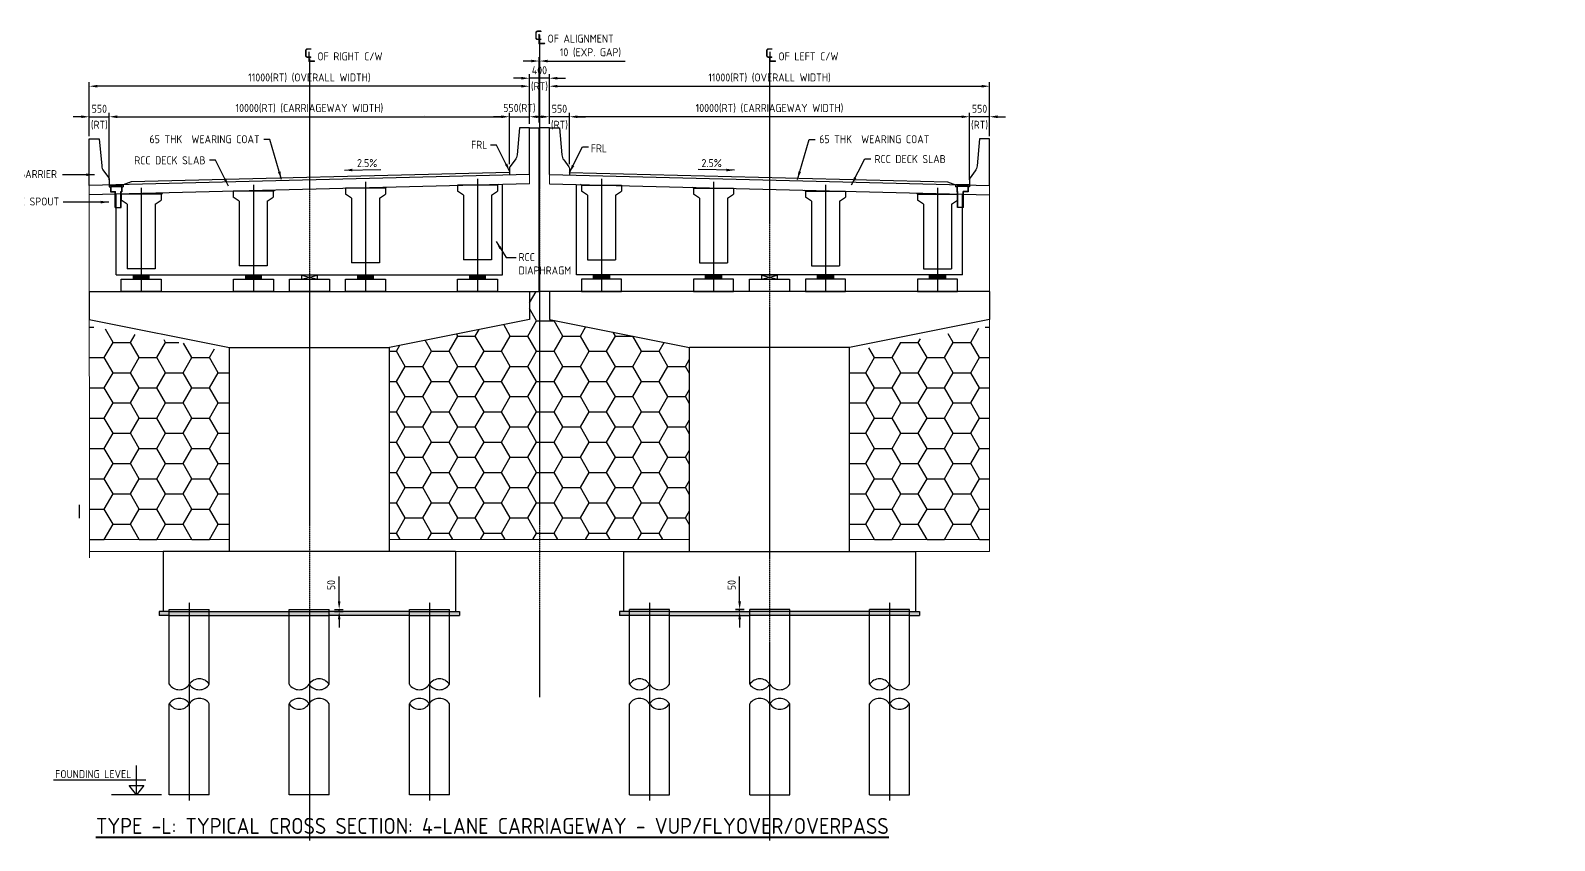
# Model space of a CAD drawing. Header units: millimetres. Extents: x 207528 to 778454, y -364692 to 101323.
# Drawn here: x 587483 to 625574, y -136713 to -116466 of the extents above; entities that cross this region are included whole.
import ezdxf

# ---------------------------------------------------------------- set-up
doc = ezdxf.new("R2010")
doc.units = ezdxf.units.MM
doc.linetypes.add('CENTER', pattern=[2, 1.25, -0.25, 0.25, -0.25])
doc.linetypes.add('DASHED', pattern=[19.05, 12.7, -6.35])
for name, color, linetype in [('CEN', 181, 'CENTER'), ('Dim', 253, 'Continuous'), ('hatch', 253, 'Continuous'), ('LVL', 3, 'Continuous'), ('Misc', 1, 'Continuous'), ('Structure Dashed', 7, 'DASHED'), ('Structure Main', 3, 'Continuous'), ('Structure Outer', 7, 'Continuous')]:
    doc.layers.add(name, color=color, linetype=linetype)
for name, color, linetype, lineweight in [('STRUCTURAL', 7, 'Continuous', 0), ('Structure', 7, 'Continuous', 30), ('Text large', 7, 'Continuous', 40), ('Text small', 1, 'Continuous', 20)]:
    doc.layers.add(name, color=color, linetype=linetype, lineweight=lineweight)
doc.styles.add('isocp 100', font='isocp.shx', dxfattribs={"height": 200})
doc.dimstyles.new('NH30A_100', dxfattribs={"dimscale": 100, "dimtxt": 2, "dimasz": 2, "dimexe": 1, "dimexo": 1, "dimgap": 1, "dimtad": 1, "dimdec": 0, "dimdsep": 46, "dimtxsty": 'isocp 100', "dimcen": 0.5, "dimclrd": 47, "dimclre": 47, "dimclrt": 1, "dimadec": 0, "dimazin": 0, "dimtfac": 1, "dimtdec": 0, "dimtmove": 0, "dimatfit": 3, "dimfxl": 1, "dimtolj": 1, "dimtzin": 0, "dimarcsym": 0})
pattern_1 = [(0, (587577.7, -129187.6), (656.25, 378.886), [437.5, -875]), (120, (587577.7, -129187.6), (-656.25, 378.886), [437.5, -875]), (60, (587577.7, -129187.6), (1e-06, 757.772), [-875, 437.5])]
pattern_2 = [(130, (719555.08, -217999.35), (-143.45204, -12.55043), [15, -165]), (185, (719555.08, -217999.35), (27.75027, 150.43843), [12, -132]), (79.5486, (719543.12, -218000.4), (-115.70188, 137.88791), [12.74804, -140.22842]), (133.8158, (719555.08, -217959.35), (-213.4482, -33.1038), [22.5, -247.5]), (83.3644, (719537.3, -217962.1), (-186.93254, 194.82357), [19.12206, -210.3426]), (188.8158, (719555.08, -217959.35), (-186.9324, 194.82372), [18, -198]), (159, (719535.08, -217969.35), (-119.38141, -80.52378), [15, -165]), (214, (719535.08, -217969.35), (-48.66307, 145.03001), [12, -132]), (108.5486, (719525.13, -217976.06), (-168.04453, 64.5061), [12.74804, -140.22842]), (142.5, (719555.08, -217999.35), (-2.431971, 66.57877), [0, -130.4, 0, -134, 0, -132.5]), (172.5, (719555.08, -217999.35), (-52.613907, 78.882342), [0, -76.4, 0, -127.4, 0, -50.5]), (212.5, (719599.68, -217999.35), (-106.764487, -4.510974), [0, -50, 0, -156, 0, -207]), (222.5, (719619.68, -217999.35), (-116.637234, 20.020996), [0, -65, 0, -103.6, 0, -147])]

# ---------------------------------------------------------------- blocks, each defined once
blk = doc.blocks.new('*D697')
at = {"layer": 'Defpoints', "color": 0, "transparency": 16777216}
for p in [(588953, -117860), (588953, -119210), (599953, -118866)]:
    blk.add_point(p, dxfattribs=at)
at = {"layer": 'Text large', "color": 47, "lineweight": -2, "transparency": 16777216}
for p, q in [((588953, -119110), (588953, -117760)), ((599753, -117860), (589153, -117860)), ((599953, -118766), (599953, -117760))]:
    blk.add_line(p, q, dxfattribs=at)
at = {"layer": 'Text large', "color": 47, "transparency": 16777216}
for points in [[(589153, -117826), (589153, -117893), (588953, -117860)], [(599753, -117826), (599753, -117893), (599953, -117860)]]:
    blk.add_solid(points, dxfattribs=at)
at = {"layer": 'Text large', "color": 1, "transparency": 16777216, "insert": (594453, -117650), "char_height": 200, "attachment_point": 5, "style": 'isocp 100'}
blk.add_mtext('\\A1;11000(RT) (OVERALL WIDTH)', dxfattribs=at)
blk = doc.blocks.new('*D698')
at = {"layer": 'Defpoints', "color": 0, "transparency": 16777216}
for p in [(589453, -118623), (588953, -119210), (589453, -120299)]:
    blk.add_point(p, dxfattribs=at)
at = {"layer": 'Text large', "color": 47, "lineweight": -2, "transparency": 16777216}
for p, q in [((588753, -118623), (588553, -118623)), ((588953, -119110), (588953, -118523)), ((588953, -118623), (589453, -118623)), ((589453, -120199), (589453, -118523)), ((589653, -118623), (589853, -118623))]:
    blk.add_line(p, q, dxfattribs=at)
at = {"layer": 'Text large', "color": 47, "transparency": 16777216}
for points in [[(588753, -118589), (588753, -118656), (588953, -118623)], [(589653, -118589), (589653, -118656), (589453, -118623)]]:
    blk.add_solid(points, dxfattribs=at)
at = {"layer": 'Text large', "color": 1, "transparency": 16777216, "char_height": 200, "attachment_point": 5, "style": 'isocp 100'}
for s, insert in [('\\A1;550', (589203, -118423)), ('\\A1;(RT)', (589203, -118833))]:
    blk.add_mtext(s, dxfattribs=dict(at, insert=insert))
blk = doc.blocks.new('*D699')
at = {"layer": 'Defpoints', "color": 0, "transparency": 16777216}
for p in [(599453, -118623), (599453, -119906), (589453, -120299)]:
    blk.add_point(p, dxfattribs=at)
at = {"layer": 'Text large', "color": 47, "lineweight": -2, "transparency": 16777216}
for p, q in [((589453, -120199), (589453, -118523)), ((589653, -118623), (599253, -118623)), ((599453, -119806), (599453, -118523))]:
    blk.add_line(p, q, dxfattribs=at)
at = {"layer": 'Text large', "color": 47, "transparency": 16777216}
for points in [[(589653, -118589), (589653, -118656), (589453, -118623)], [(599253, -118589), (599253, -118656), (599453, -118623)]]:
    blk.add_solid(points, dxfattribs=at)
at = {"layer": 'Text large', "color": 1, "transparency": 16777216, "insert": (594453, -118413), "char_height": 200, "attachment_point": 5, "style": 'isocp 100'}
blk.add_mtext('\\A1;10000(RT) (CARRIAGEWAY WIDTH)', dxfattribs=at)
blk = doc.blocks.new('*D700')
at = {"layer": 'Defpoints', "color": 0, "transparency": 16777216}
for p in [(599953, -118623), (599953, -118866), (599453, -119881)]:
    blk.add_point(p, dxfattribs=at)
at = {"layer": 'Text large', "color": 47, "lineweight": -2, "transparency": 16777216}
for p, q in [((599253, -118623), (599053, -118623)), ((599453, -119781), (599453, -118523)), ((599453, -118623), (599953, -118623)), ((599953, -118766), (599953, -118523)), ((600153, -118623), (600353, -118623))]:
    blk.add_line(p, q, dxfattribs=at)
at = {"layer": 'Text large', "color": 47, "transparency": 16777216}
for points in [[(599253, -118589), (599253, -118656), (599453, -118623)], [(600153, -118589), (600153, -118656), (599953, -118623)]]:
    blk.add_solid(points, dxfattribs=at)
at = {"layer": 'Text large', "color": 1, "transparency": 16777216, "insert": (599703, -118413), "char_height": 200, "attachment_point": 5, "style": 'isocp 100'}
blk.add_mtext('\\A1;550(RT)', dxfattribs=at)
blk = doc.blocks.new('HFHGHFGH')
at = {"color": 1}
for p, q in [((151681, 917410), (152030, 917410)), ((151681, 917396), (151681, 917359)), ((151681, 917396), (151715, 917396)), ((151681, 917359), (151715, 917359)), ((151715, 917410), (151715, 917396)), ((151715, 917359), (151715, 917234)), ((151715, 917234), (151829, 917234)), ((151723, 917410), (151723, 917242)), ((151723, 917367), (151987, 917367)), ((151723, 917242), (151810, 917242)), ((151754, 917410), (151754, 917376)), ((151754, 917376), (151770, 917376)), ((151770, 917410), (151770, 917376)), ((151801, 917410), (151801, 917376)), ((151801, 917376), (151817, 917376)), ((151810, 917242), (151837, 917242)), ((151817, 917410), (151817, 917376)), ((151829, 916840), (151829, 917234)), ((151837, 916840), (151837, 917242)), ((151847, 917410), (151847, 917376)), ((151847, 917376), (151863, 917376)), ((151863, 917410), (151863, 917376)), ((151894, 917410), (151894, 917376)), ((151894, 917376), (151910, 917376)), ((151910, 917410), (151910, 917376)), ((151941, 917410), (151941, 917376)), ((151941, 917376), (151957, 917376)), ((151957, 917410), (151957, 917376)), ((151970, 916840), (151970, 917242)), ((151970, 917242), (151987, 917242)), ((151978, 917234), (151995, 917234)), ((151978, 916840), (151978, 917234)), ((151987, 917410), (151987, 917242)), ((151995, 917359), (151995, 917234)), ((151995, 917359), (152030, 917359)), ((152030, 917410), (152030, 917359)), ((151829, 916840), (151978, 916840))]:
    blk.add_line(p, q, dxfattribs=at)
blk = doc.blocks.new('*D701')
at = {"layer": 'Defpoints', "color": 0, "transparency": 16777216}
for p in [(594984, -130938), (594984, -130988), (595198, -130938)]:
    blk.add_point(p, dxfattribs=at)
at = {"layer": 'Text large', "color": 47, "lineweight": -2, "transparency": 16777216}
for p, q in [((595198, -130738), (595198, -130117)), ((595084, -130938), (595298, -130938)), ((595084, -130988), (595298, -130988)), ((595198, -130988), (595198, -130938)), ((595198, -131188), (595198, -131388))]:
    blk.add_line(p, q, dxfattribs=at)
at = {"layer": 'Text large', "color": 47, "transparency": 16777216}
for points in [[(595165, -130738), (595231, -130738), (595198, -130938)], [(595165, -131188), (595231, -131188), (595198, -130988)]]:
    blk.add_solid(points, dxfattribs=at)
at = {"layer": 'Text large', "color": 1, "transparency": 16777216, "insert": (594998, -130328), "char_height": 200, "attachment_point": 5, "rotation": 90, "style": 'isocp 100'}
blk.add_mtext('\\A1;50', dxfattribs=at)
blk = doc.blocks.new('*D702')
at = {"layer": 'Defpoints', "color": 0, "transparency": 16777216}
for p in [(599953, -117660), (599953, -118900), (600453, -118900)]:
    blk.add_point(p, dxfattribs=at)
at = {"layer": 'Text large', "color": 47, "lineweight": -2, "transparency": 16777216}
for p, q in [((599753, -117660), (599553, -117660)), ((599953, -118800), (599953, -117560)), ((600453, -117660), (599953, -117660)), ((600453, -118800), (600453, -117560)), ((600653, -117660), (600853, -117660))]:
    blk.add_line(p, q, dxfattribs=at)
at = {"layer": 'Text large', "color": 47, "transparency": 16777216}
for points in [[(599753, -117626), (599753, -117693), (599953, -117660)], [(600653, -117626), (600653, -117693), (600453, -117660)]]:
    blk.add_solid(points, dxfattribs=at)
at = {"layer": 'Text large', "color": 1, "transparency": 16777216, "char_height": 200, "attachment_point": 5, "style": 'isocp 100'}
for s, insert in [('\\A1;400', (600203, -117460)), ('\\A1;(RT)', (600203, -117870))]:
    blk.add_mtext(s, dxfattribs=dict(at, insert=insert))
blk = doc.blocks.new('*D703')
at = {"layer": 'Defpoints', "color": 0, "transparency": 16777216}
for p in [(600208, -117230), (600198, -118866), (600208, -118866)]:
    blk.add_point(p, dxfattribs=at)
at = {"layer": 'Dim', "color": 47, "lineweight": -2, "transparency": 16777216}
for p, q in [((599998, -117230), (599798, -117230)), ((600198, -118766), (600198, -117130)), ((600198, -117230), (600208, -117230)), ((600208, -118766), (600208, -117130)), ((600408, -117230), (602348, -117230))]:
    blk.add_line(p, q, dxfattribs=at)
at = {"layer": 'Dim', "color": 47, "transparency": 16777216}
for points in [[(599998, -117197), (599998, -117263), (600198, -117230)], [(600408, -117197), (600408, -117263), (600208, -117230)]]:
    blk.add_solid(points, dxfattribs=at)
at = {"layer": 'Dim', "color": 1, "transparency": 16777216, "insert": (601478, -117020), "char_height": 200, "width": 159266.94, "attachment_point": 5, "style": 'isocp 100'}
blk.add_mtext('\\A1;10 (EXP. GAP)', dxfattribs=at)
blk = doc.blocks.new('GRD')
at = {"layer": 'Structure'}
for p, q in [((112852, 216703), (111852, 216703)), ((111852, 216703), (111852, 216553)), ((112002, 216453), (111852, 216553)), ((112002, 216453), (112002, 214838)), ((112702, 216453), (112852, 216553)), ((112702, 216453), (112702, 214838)), ((112852, 216703), (112878, 216729)), ((112852, 216703), (112852, 216553)), ((112702, 214838), (112002, 214838))]:
    blk.add_line(p, q, dxfattribs=at)
blk = doc.blocks.new('*D704')
at = {"layer": 'Defpoints', "color": 0, "transparency": 16777216}
for p in [(611453, -117860), (600453, -118866), (611453, -119210)]:
    blk.add_point(p, dxfattribs=at)
at = {"layer": 'Text large', "color": 47, "lineweight": -2, "transparency": 16777216}
for p, q in [((600453, -118766), (600453, -117760)), ((600653, -117860), (611253, -117860)), ((611453, -119110), (611453, -117760))]:
    blk.add_line(p, q, dxfattribs=at)
at = {"layer": 'Text large', "color": 47, "transparency": 16777216}
for points in [[(600653, -117826), (600653, -117893), (600453, -117860)], [(611253, -117826), (611253, -117893), (611453, -117860)]]:
    blk.add_solid(points, dxfattribs=at)
at = {"layer": 'Text large', "color": 1, "transparency": 16777216, "insert": (605953, -117650), "char_height": 200, "attachment_point": 5, "style": 'isocp 100'}
blk.add_mtext('\\A1;11000(RT) (OVERALL WIDTH)', dxfattribs=at)
blk = doc.blocks.new('*D705')
at = {"layer": 'Defpoints', "color": 0, "transparency": 16777216}
for p in [(610953, -118623), (611453, -119210), (610953, -120299)]:
    blk.add_point(p, dxfattribs=at)
at = {"layer": 'Text large', "color": 47, "lineweight": -2, "transparency": 16777216}
for p, q in [((610753, -118623), (610553, -118623)), ((610953, -120199), (610953, -118523)), ((611453, -118623), (610953, -118623)), ((611453, -119110), (611453, -118523)), ((611653, -118623), (611853, -118623))]:
    blk.add_line(p, q, dxfattribs=at)
at = {"layer": 'Text large', "color": 47, "transparency": 16777216}
for points in [[(610753, -118589), (610753, -118656), (610953, -118623)], [(611653, -118589), (611653, -118656), (611453, -118623)]]:
    blk.add_solid(points, dxfattribs=at)
at = {"layer": 'Text large', "color": 1, "transparency": 16777216, "char_height": 200, "attachment_point": 5, "style": 'isocp 100'}
for s, insert in [('\\A1;550', (611203, -118423)), ('\\A1;(RT)', (611203, -118833))]:
    blk.add_mtext(s, dxfattribs=dict(at, insert=insert))
blk = doc.blocks.new('*D706')
at = {"layer": 'Defpoints', "color": 0, "transparency": 16777216}
for p in [(600953, -118623), (600953, -119906), (610953, -120299)]:
    blk.add_point(p, dxfattribs=at)
at = {"layer": 'Text large', "color": 47, "lineweight": -2, "transparency": 16777216}
for p, q in [((600953, -119806), (600953, -118523)), ((610753, -118623), (601153, -118623)), ((610953, -120199), (610953, -118523))]:
    blk.add_line(p, q, dxfattribs=at)
at = {"layer": 'Text large', "color": 47, "transparency": 16777216}
for points in [[(601153, -118589), (601153, -118656), (600953, -118623)], [(610753, -118589), (610753, -118656), (610953, -118623)]]:
    blk.add_solid(points, dxfattribs=at)
at = {"layer": 'Text large', "color": 1, "transparency": 16777216, "insert": (605953, -118413), "char_height": 200, "attachment_point": 5, "style": 'isocp 100'}
blk.add_mtext('\\A1;10000(RT) (CARRIAGEWAY WIDTH)', dxfattribs=at)
blk = doc.blocks.new('*D707')
at = {"layer": 'Defpoints', "color": 0, "transparency": 16777216}
for p in [(600453, -118623), (600453, -118866), (600953, -119881)]:
    blk.add_point(p, dxfattribs=at)
at = {"layer": 'Text large', "color": 47, "lineweight": -2, "transparency": 16777216}
for p, q in [((600253, -118623), (600053, -118623)), ((600453, -118766), (600453, -118523)), ((600953, -118623), (600453, -118623)), ((600953, -119781), (600953, -118523)), ((601153, -118623), (601353, -118623))]:
    blk.add_line(p, q, dxfattribs=at)
at = {"layer": 'Text large', "color": 47, "transparency": 16777216}
for points in [[(600253, -118589), (600253, -118656), (600453, -118623)], [(601153, -118589), (601153, -118656), (600953, -118623)]]:
    blk.add_solid(points, dxfattribs=at)
at = {"layer": 'Text large', "color": 1, "transparency": 16777216, "char_height": 200, "attachment_point": 5, "style": 'isocp 100'}
for s, insert in [('\\A1;550', (600703, -118423)), ('\\A1;(RT)', (600703, -118833))]:
    blk.add_mtext(s, dxfattribs=dict(at, insert=insert))
blk = doc.blocks.new('*D708')
at = {"layer": 'Defpoints', "color": 0, "transparency": 16777216}
for p in [(605207, -130938), (605421, -130938), (605421, -130988)]:
    blk.add_point(p, dxfattribs=at)
at = {"layer": 'Text large', "color": 47, "lineweight": -2, "transparency": 16777216}
for p, q in [((605207, -130738), (605207, -130117)), ((605321, -130938), (605107, -130938)), ((605321, -130988), (605107, -130988)), ((605207, -130988), (605207, -130938)), ((605207, -131188), (605207, -131388))]:
    blk.add_line(p, q, dxfattribs=at)
at = {"layer": 'Text large', "color": 47, "transparency": 16777216}
for points in [[(605174, -130738), (605241, -130738), (605207, -130938)], [(605174, -131188), (605241, -131188), (605207, -130988)]]:
    blk.add_solid(points, dxfattribs=at)
at = {"layer": 'Text large', "color": 1, "transparency": 16777216, "insert": (605007, -130328), "char_height": 200, "attachment_point": 5, "rotation": 90, "style": 'isocp 100'}
blk.add_mtext('\\A1;50', dxfattribs=at)
blk = doc.blocks.new('*D764')
at = {"layer": 'Defpoints', "color": 0, "transparency": 16777216}
for p in [(530087, -118135), (530077, -119771), (530087, -119771)]:
    blk.add_point(p, dxfattribs=at)
at = {"layer": 'Dim', "color": 47, "lineweight": -2, "transparency": 16777216}
for p, q in [((530077, -119671), (530077, -118035)), ((530087, -119671), (530087, -118035)), ((529877, -118135), (529677, -118135)), ((530077, -118135), (530087, -118135)), ((530287, -118135), (532227, -118135))]:
    blk.add_line(p, q, dxfattribs=at)
at = {"layer": 'Dim', "color": 47, "transparency": 16777216}
for points in [[(529877, -118102), (529877, -118169), (530077, -118135)], [(530287, -118102), (530287, -118169), (530087, -118135)]]:
    blk.add_solid(points, dxfattribs=at)
at = {"layer": 'Dim', "color": 1, "transparency": 16777216, "insert": (531357, -117925), "char_height": 200, "width": 159266.94, "attachment_point": 5, "style": 'isocp 100'}
blk.add_mtext('\\A1;10 (EXP. GAP)', dxfattribs=at)

msp = doc.modelspace()

# ---------------------------------------------------------------- hatches: boundary and pattern name
at = {"layer": 'Dim'}
h = msp.add_hatch(dxfattribs=at)
h.set_pattern_fill('AR-CONC', color=256, scale=20, style=0)
h.set_pattern_definition(pattern_2)
h.paths.add_polyline_path([(597952.7, -130987.6), (598102.7, -130987.6), (598202.7, -130987.6), (598202.7, -131087.6), (597952.7, -131087.6)])
h.paths.add_polyline_path([(597452.7, -130987.6), (597952.7, -130987.6), (597952.7, -131087.6), (597452.7, -131087.6)])
h.paths.add_polyline_path([(596952.7, -130987.6), (597452.7, -130987.6), (597452.7, -131087.6), (596952.7, -131087.6)])
h.paths.add_polyline_path([(594945.2, -130987.6), (596952.7, -130987.6), (596952.7, -131087.6), (594945.2, -131087.6)])
h.paths.add_polyline_path([(594452.7, -130987.6), (594945.2, -130987.6), (594945.2, -131087.6), (594452.7, -131087.6)])
h.paths.add_polyline_path([(593945.2, -130987.6), (594452.7, -130987.6), (594452.7, -131087.6), (593945.2, -131087.6)])
h.paths.add_polyline_path([(591952.7, -130987.6), (593945.2, -130987.6), (593945.2, -131087.6), (591952.7, -131087.6)])
h.paths.add_polyline_path([(591452.7, -130987.6), (591952.7, -130987.6), (591952.7, -131087.6), (591452.7, -131087.6)])
h.paths.add_polyline_path([(590952.7, -130987.6), (591452.7, -130987.6), (591452.7, -131087.6), (590952.7, -131087.6)])
h.paths.add_polyline_path([(590702.7, -130987.6), (590952.7, -130987.6), (590952.7, -131087.6), (590702.7, -131087.6)])
h = msp.add_hatch(dxfattribs=at)
h.set_pattern_fill('AR-CONC', color=256, scale=20, style=0)
h.set_pattern_definition(pattern_2)
h.paths.add_polyline_path([(602452.7, -130987.6), (602302.7, -130987.6), (602202.7, -130987.6), (602202.7, -131087.6), (602452.7, -131087.6)])
h.paths.add_polyline_path([(602952.7, -130987.6), (602452.7, -130987.6), (602452.7, -131087.6), (602952.7, -131087.6)])
h.paths.add_polyline_path([(603452.7, -130987.6), (602952.7, -130987.6), (602952.7, -131087.6), (603452.7, -131087.6)])
h.paths.add_polyline_path([(605460.1, -130987.6), (603452.7, -130987.6), (603452.7, -131087.6), (605460.1, -131087.6)])
h.paths.add_polyline_path([(605952.7, -130987.6), (605460.1, -130987.6), (605460.1, -131087.6), (605952.7, -131087.6)])
h.paths.add_polyline_path([(606460.1, -130987.6), (605952.7, -130987.6), (605952.7, -131087.6), (606460.1, -131087.6)])
h.paths.add_polyline_path([(608452.7, -130987.6), (606460.1, -130987.6), (606460.1, -131087.6), (608452.7, -131087.6)])
h.paths.add_polyline_path([(608952.7, -130987.6), (608452.7, -130987.6), (608452.7, -131087.6), (608952.7, -131087.6)])
h.paths.add_polyline_path([(609452.7, -130987.6), (608952.7, -130987.6), (608952.7, -131087.6), (609452.7, -131087.6)])
h.paths.add_polyline_path([(609702.7, -130987.6), (609452.7, -130987.6), (609452.7, -131087.6), (609702.7, -131087.6)])
at = {"layer": 'hatch'}
for points in [[(590452.7, -122582.6), (590052.7, -122582.6), (590052.7, -122682.6), (590452.7, -122682.6)], [(593252.7, -122582.6), (592852.7, -122582.6), (592852.7, -122682.6), (593252.7, -122682.6)], [(596052.7, -122582.6), (595652.7, -122582.6), (595652.7, -122682.6), (596052.7, -122682.6)], [(598852.7, -122582.6), (598452.7, -122582.6), (598452.7, -122682.6), (598852.7, -122682.6)], [(601552.7, -122582.6), (601952.7, -122582.6), (601952.7, -122682.6), (601552.7, -122682.6)], [(604352.7, -122582.6), (604752.7, -122582.6), (604752.7, -122682.6), (604352.7, -122682.6)], [(607152.7, -122582.6), (607552.7, -122582.6), (607552.7, -122682.6), (607152.7, -122682.6)], [(609952.7, -122582.6), (610352.7, -122582.6), (610352.7, -122682.6), (609952.7, -122682.6)]]:
    msp.add_hatch(color=256, dxfattribs=at).paths.add_polyline_path(points)
at = {"layer": 'hatch', "true_color": 0x636466}
h = msp.add_hatch(dxfattribs=at)
h.set_pattern_fill('HONEY', color=251, scale=3500)
h.set_pattern_definition([(0, (486600.3, -337038.1), (656.25, 378.8861), [437.5, -875]), (120, (486600.3, -337038.1), (-656.25, 378.8861), [437.5, -875]), (60, (486600.3, -337038.1), (1e-13, 757.7722), [-875, 437.5])])
h.paths.add_polyline_path([(600202.7, -122987.6), (599952.7, -122987.6), (599952.7, -123687.6), (596452.7, -124387.6), (596452.7, -129187.6), (600202.7, -129187.6)])
h.paths.add_polyline_path([(603952.7, -124387.6), (600452.7, -123687.6), (600452.7, -122987.6), (600202.7, -122987.6), (600202.7, -129187.6), (603952.7, -129187.6)])
h = msp.add_hatch(dxfattribs=at)
h.set_pattern_fill('HONEY', color=251, scale=3500)
h.set_pattern_definition(pattern_1)
h.paths.add_polyline_path([(590085.7, -126591), (591885.7, -126591), (591885.7, -127224.3), (590085.7, -127224.3)], flags=24)
h.paths.add_polyline_path([(588952.7, -123862.6), (588952.7, -129187.6), (592452.7, -129187.6), (592452.7, -124487.6)])
h = msp.add_hatch(dxfattribs=at)
h.set_pattern_fill('HONEY', color=251, scale=3500)
h.set_pattern_definition(pattern_1)
h.paths.add_polyline_path([(610319.7, -126591), (608519.7, -126591), (608519.7, -127224.3), (610319.7, -127224.3)], flags=24)
h.paths.add_polyline_path([(611452.7, -123862.6), (611452.7, -129187.6), (607952.7, -129187.6), (607952.7, -124487.6)])

# ---------------------------------------------------------------- linework, layer by layer
for p, q in [((599277.7, -122576), (599277.7, -120314.5)), ((601127.7, -122576), (601127.7, -120314.5)), ((589627.7, -122576), (589627.7, -120555.7)), ((610777.7, -122576), (610777.7, -120555.7)), ((590755.6, -135569.5), (589509, -135569.5))]:
    msp.add_line(p, q)
for points in [[(588952.7, -120342.5), (588952.7, -119175.4), (589200.5, -119175.4), (589262.5, -119850, 0.1368849), (589310.3, -119975.6), (589440.7, -120152.4, -0.0867896), (589452.6, -120180.8), (589452.6, -120330)], [(599952.7, -120067.5), (599952.7, -118900.4), (599704.9, -118900.4), (599642.9, -119575, -0.1368849), (599595.1, -119700.6), (599464.7, -119877.4, 0.0867896), (599452.8, -119905.8), (599452.8, -120080)], [(600452.7, -120067.5), (600452.7, -118900.4), (600700.5, -118900.4), (600762.5, -119575, 0.1368849), (600810.3, -119700.6), (600940.7, -119877.4, -0.0867896), (600952.6, -119905.8), (600952.6, -120080)], [(611452.7, -120342.5), (611452.7, -119175.4), (611204.9, -119175.4), (611142.9, -119850, -0.1368849), (611095.1, -119975.6), (610964.7, -120152.4, 0.0867896), (610952.8, -120180.8), (610952.8, -120330)]]:
    msp.add_lwpolyline(points, format="xyb")
for points in [[(589627.7, -122576), (599277.7, -122576)], [(610777.7, -122576), (601127.7, -122576)], [(588702.4, -128321.2), (588702.4, -128655.3)]]:
    msp.add_lwpolyline(points)
at = {"layer": 'CEN', "linetype": 'CENTER', "ltscale": 5}
for p, q in [((600202.7, -116577.7), (600202.7, -133133.7)), ((594452.7, -117162.7), (594452.7, -136713.3)), ((605952.7, -117154.2), (605952.7, -136713.3)), ((593052.7, -120325.1), (593052.7, -122987.6)), ((595852.7, -120250.1), (595852.7, -122987.6)), ((598652.7, -120175.1), (598652.7, -122987.6)), ((601752.7, -120175.1), (601752.7, -122987.6)), ((604552.7, -120250.1), (604552.7, -122987.6)), ((607352.7, -120325.1), (607352.7, -122987.6)), ((590252.7, -120400.1), (590252.7, -122987.6)), ((610152.7, -120400.1), (610152.7, -122987.6)), ((591452.7, -130761.1), (591452.7, -135713.3)), ((597452.7, -130761.1), (597452.7, -135713.3)), ((602952.7, -130761.1), (602952.7, -135713.3)), ((608952.7, -130761.1), (608952.7, -135713.3))]:
    msp.add_line(p, q, dxfattribs=at)
at = {"layer": 'LVL', "linetype": 'Continuous', "ltscale": 100}
for p, q in [((590132.3, -135569.5), (590132.3, -134839.2)), ((590365.7, -135203.3), (588058.6, -135203.3))]:
    msp.add_line(p, q, dxfattribs=at)
msp.add_lwpolyline([(590132.3, -135569.5), (589949.1, -135336.2), (590315.5, -135336.2)], close=True, dxfattribs=at)
msp.add_solid([(590315.5, -135336.2), (590132.3, -135569.5), (589949.1, -135336.2), (590315.5, -135336.2)], dxfattribs=at)
at = {"layer": 'Misc'}
for centre, start, end in [((591202.7, -132646.9), 212.94616, 327.05384), ((591702.7, -132970.9), 32.94616, 147.05384), ((591702.7, -132646.9), 212.94616, 327.05384), ((594195.2, -132646.9), 212.94616, 327.05384), ((594695.2, -132970.9), 32.94616, 147.05384), ((594695.2, -132646.9), 212.94616, 327.05384), ((597202.7, -132646.9), 212.94616, 327.05384), ((597702.7, -132970.9), 32.94616, 147.05384), ((597702.7, -132646.9), 212.94616, 327.05384), ((602702.7, -132970.9), 32.94616, 147.05384), ((602702.7, -132646.9), 212.94616, 327.05384), ((603202.7, -132646.9), 212.94616, 327.05384), ((605710.1, -132970.9), 32.94616, 147.05384), ((605710.1, -132646.9), 212.94616, 327.05384), ((606210.1, -132646.9), 212.94616, 327.05384), ((608702.7, -132970.9), 32.94616, 147.05384), ((608702.7, -132646.9), 212.94616, 327.05384), ((609202.7, -132646.9), 212.94616, 327.05384), ((591202.7, -133457.3), 32.94616, 147.05384), ((591202.7, -133133.3), 212.94616, 327.05384), ((591702.7, -133457.3), 32.94616, 147.05384), ((594195.2, -133457.3), 32.94616, 147.05384), ((594195.2, -133133.3), 212.94616, 327.05384), ((594695.2, -133457.3), 32.94616, 147.05384), ((597202.7, -133457.3), 32.94616, 147.05384), ((597202.7, -133133.3), 212.94616, 327.05384), ((597702.7, -133457.3), 32.94616, 147.05384), ((602702.7, -133457.3), 32.94616, 147.05384), ((603202.7, -133457.3), 32.94616, 147.05384), ((603202.7, -133133.3), 212.94616, 327.05384), ((605710.1, -133457.3), 32.94616, 147.05384), ((606210.1, -133457.3), 32.94616, 147.05384), ((606210.1, -133133.3), 212.94616, 327.05384), ((608702.7, -133457.3), 32.94616, 147.05384), ((609202.7, -133457.3), 32.94616, 147.05384), ((609202.7, -133133.3), 212.94616, 327.05384)]:
    msp.add_arc(centre, 297.9, start, end, dxfattribs=at)
at = {"layer": 'STRUCTURAL'}
for p, q in [((588952.7, -120277.5), (588952.7, -120572.6)), ((599952.7, -120002.5), (599952.7, -120297.6)), ((600452.7, -120002.5), (600452.7, -120297.6)), ((611452.7, -120277.5), (611452.7, -120572.6)), ((588952.7, -120572.6), (588956.8, -129650.9)), ((611452.7, -120572.6), (611452.7, -129487.6)), ((588952.7, -129187.6), (592452.7, -129187.6)), ((588952.7, -129487.6), (592452.7, -129487.6)), ((600202.7, -129187.6), (596452.7, -129187.6)), ((596452.7, -129487.6), (600202.7, -129487.6)), ((600202.7, -129187.6), (603952.7, -129187.6)), ((603952.7, -129487.6), (600202.7, -129487.6)), ((611452.7, -129187.6), (607952.7, -129187.6)), ((611452.7, -129487.6), (607952.7, -129487.6))]:
    msp.add_line(p, q, dxfattribs=at)
at = {"layer": 'Structure'}
for p, q in [((597327.7, -118590.8), (597332.7, -118590.8)), ((597332.7, -118590.8), (597327.7, -118590.8)), ((599952.7, -120067.5), (588952.7, -120342.5)), ((599952.7, -120297.6), (588952.7, -120572.6)), ((599452.8, -120015), (590001.7, -120251.3)), ((600452.7, -120067.5), (611452.7, -120342.5)), ((600452.7, -120297.6), (611452.7, -120572.6)), ((600952.6, -120015), (610403.7, -120251.3)), ((594252.7, -122582.6), (594652.7, -122682.6)), ((594252.7, -122682.6), (594652.7, -122582.6)), ((605752.7, -122582.6), (606152.7, -122682.6)), ((605752.7, -122682.6), (606152.7, -122582.6)), ((588952.7, -122987.6), (599952.7, -122987.6)), ((611452.7, -122987.6), (600452.7, -122987.6))]:
    msp.add_line(p, q, dxfattribs=at)
for points in [[(590452.7, -122582.6), (590052.7, -122582.6), (590052.7, -122682.6), (590452.7, -122682.6)], [(593252.7, -122582.6), (592852.7, -122582.6), (592852.7, -122682.6), (593252.7, -122682.6)], [(594652.7, -122582.6), (594252.7, -122582.6), (594252.7, -122682.6), (594652.7, -122682.6)], [(596052.7, -122582.6), (595652.7, -122582.6), (595652.7, -122682.6), (596052.7, -122682.6)], [(598852.7, -122582.6), (598452.7, -122582.6), (598452.7, -122682.6), (598852.7, -122682.6)], [(601552.7, -122582.6), (601952.7, -122582.6), (601952.7, -122682.6), (601552.7, -122682.6)], [(604352.7, -122582.6), (604752.7, -122582.6), (604752.7, -122682.6), (604352.7, -122682.6)], [(606152.7, -122582.6), (605752.7, -122582.6), (605752.7, -122682.6), (606152.7, -122682.6)], [(607152.7, -122582.6), (607552.7, -122582.6), (607552.7, -122682.6), (607152.7, -122682.6)], [(609952.7, -122582.6), (610352.7, -122582.6), (610352.7, -122682.6), (609952.7, -122682.6)], [(590752.7, -122987.6), (589752.7, -122987.6), (589752.7, -122682.6), (590752.7, -122682.6)], [(593552.7, -122987.6), (592552.7, -122987.6), (592552.7, -122682.6), (593552.7, -122682.6)], [(594952.7, -122987.6), (593952.7, -122987.6), (593952.7, -122682.6), (594952.7, -122682.6)], [(596352.7, -122987.6), (595352.7, -122987.6), (595352.7, -122682.6), (596352.7, -122682.6)], [(599152.7, -122987.6), (598152.7, -122987.6), (598152.7, -122682.6), (599152.7, -122682.6)], [(601252.7, -122987.6), (602252.7, -122987.6), (602252.7, -122682.6), (601252.7, -122682.6)], [(604052.7, -122987.6), (605052.7, -122987.6), (605052.7, -122682.6), (604052.7, -122682.6)], [(606452.7, -122987.6), (605452.7, -122987.6), (605452.7, -122682.6), (606452.7, -122682.6)], [(606852.7, -122987.6), (607852.7, -122987.6), (607852.7, -122682.6), (606852.7, -122682.6)], [(609652.7, -122987.6), (610652.7, -122987.6), (610652.7, -122682.6), (609652.7, -122682.6)]]:
    msp.add_lwpolyline(points, close=True, dxfattribs=at)
at = {"layer": 'Structure Dashed'}
for p, q in [((590952.7, -130987.6), (591952.7, -130987.6)), ((593945.2, -130987.6), (594945.2, -130987.6)), ((596952.7, -130987.6), (597952.7, -130987.6)), ((603452.7, -130987.6), (602452.7, -130987.6)), ((606460.1, -130987.6), (605460.1, -130987.6)), ((609452.7, -130987.6), (608452.7, -130987.6)), ((590952.7, -131087.6), (591952.7, -131087.6)), ((593945.2, -131087.6), (594945.2, -131087.6)), ((596952.7, -131087.6), (597952.7, -131087.6)), ((603452.7, -131087.6), (602452.7, -131087.6)), ((606460.1, -131087.6), (605460.1, -131087.6)), ((609452.7, -131087.6), (608452.7, -131087.6))]:
    msp.add_line(p, q, dxfattribs=at)
at = {"layer": 'Structure Main'}
for p, q in [((599952.7, -118900.4), (600197.7, -118900.4)), ((600197.7, -122987.6), (600197.7, -118900.4)), ((600452.7, -118900.4), (600207.7, -118900.4)), ((600207.7, -122987.6), (600207.7, -118900.4)), ((588952.7, -122987.6), (599952.7, -122987.6)), ((588952.7, -122987.6), (588952.7, -123687.6)), ((599952.7, -122987.6), (599952.7, -123687.6)), ((599952.7, -122987.6), (600197.7, -122987.6)), ((600452.7, -122987.6), (600207.7, -122987.6)), ((611452.7, -122987.6), (600452.7, -122987.6)), ((600452.7, -122987.6), (600452.7, -123687.6)), ((611452.7, -122987.6), (611452.7, -123687.6)), ((588952.7, -123687.6), (592452.7, -124387.6)), ((599952.7, -123687.6), (596452.7, -124387.6)), ((600452.7, -123687.6), (603952.7, -124387.6)), ((611452.7, -123687.6), (607952.7, -124387.6)), ((592452.7, -124387.6), (596452.7, -124387.6)), ((592452.7, -129487.6), (592452.7, -124387.6)), ((596452.7, -129487.6), (596452.7, -124387.6)), ((607952.7, -124387.6), (603952.7, -124387.6)), ((603952.7, -129487.6), (603952.7, -124387.6)), ((607952.7, -129487.6), (607952.7, -124387.6)), ((598102.7, -129487.6), (590802.7, -129487.6)), ((590802.7, -129487.6), (590802.7, -130987.6)), ((598102.7, -129487.6), (598102.7, -130987.6)), ((602302.7, -129487.6), (609602.7, -129487.6)), ((602302.7, -129487.6), (602302.7, -130987.6)), ((609602.7, -129487.6), (609602.7, -130987.6)), ((590952.7, -130987.6), (590702.7, -130987.6)), ((590702.7, -130987.6), (590702.7, -131087.6)), ((590952.7, -130987.6), (590802.7, -130987.6)), ((590952.7, -132808.9), (590952.7, -130937.6)), ((590952.7, -130937.6), (591952.7, -130937.6)), ((591952.7, -132808.9), (591952.7, -130937.6)), ((591952.7, -130987.6), (593945.2, -130987.6)), ((591952.7, -130987.6), (593945.2, -130987.6)), ((593945.2, -132808.9), (593945.2, -130937.6)), ((593945.2, -130937.6), (594945.2, -130937.6)), ((594945.2, -132808.9), (594945.2, -130937.6)), ((596952.7, -130987.6), (594945.2, -130987.6)), ((596952.7, -130987.6), (594945.2, -130987.6)), ((596952.7, -132808.9), (596952.7, -130937.6)), ((596952.7, -130937.6), (597952.7, -130937.6)), ((597952.7, -132808.9), (597952.7, -130937.6)), ((597952.7, -130987.6), (598202.7, -130987.6)), ((597952.7, -130987.6), (598102.7, -130987.6)), ((598202.7, -130987.6), (598202.7, -131087.6)), ((602452.7, -130987.6), (602202.7, -130987.6)), ((602202.7, -130987.6), (602202.7, -131087.6)), ((602452.7, -130987.6), (602302.7, -130987.6)), ((602452.7, -132808.9), (602452.7, -130937.6)), ((603452.7, -130937.6), (602452.7, -130937.6)), ((603452.7, -132808.9), (603452.7, -130937.6)), ((603452.7, -130987.6), (605460.1, -130987.6)), ((603452.7, -130987.6), (605460.1, -130987.6)), ((605460.1, -132808.9), (605460.1, -130937.6)), ((606460.1, -130937.6), (605460.1, -130937.6)), ((606460.1, -132808.9), (606460.1, -130937.6)), ((608452.7, -130987.6), (606460.1, -130987.6)), ((608452.7, -130987.6), (606460.1, -130987.6)), ((608452.7, -132808.9), (608452.7, -130937.6)), ((609452.7, -130937.6), (608452.7, -130937.6)), ((609452.7, -132808.9), (609452.7, -130937.6)), ((609452.7, -130987.6), (609702.7, -130987.6)), ((609452.7, -130987.6), (609602.7, -130987.6)), ((609702.7, -130987.6), (609702.7, -131087.6)), ((590952.7, -131087.6), (590702.7, -131087.6)), ((591952.7, -131087.6), (593945.2, -131087.6)), ((596952.7, -131087.6), (594945.2, -131087.6)), ((597952.7, -131087.6), (598202.7, -131087.6)), ((602452.7, -131087.6), (602202.7, -131087.6)), ((603452.7, -131087.6), (605460.1, -131087.6)), ((608452.7, -131087.6), (606460.1, -131087.6)), ((609452.7, -131087.6), (609702.7, -131087.6)), ((590952.7, -135569.5), (590952.7, -133295.3)), ((591952.7, -135569.5), (591952.7, -133295.3)), ((593945.2, -135569.5), (593945.2, -133295.3)), ((594945.2, -135569.5), (594945.2, -133295.3)), ((596952.7, -135569.5), (596952.7, -133295.3)), ((597952.7, -135569.5), (597952.7, -133295.3)), ((602452.7, -135569.5), (602452.7, -133295.3)), ((603452.7, -135569.5), (603452.7, -133295.3)), ((605460.1, -135569.5), (605460.1, -133295.3)), ((606460.1, -135569.5), (606460.1, -133295.3)), ((608452.7, -135569.5), (608452.7, -133295.3)), ((609452.7, -135569.5), (609452.7, -133295.3)), ((591952.7, -135569.5), (590952.7, -135569.5)), ((594945.2, -135569.5), (593945.2, -135569.5)), ((597952.7, -135569.5), (596952.7, -135569.5)), ((602452.7, -135569.5), (603452.7, -135569.5)), ((605460.1, -135569.5), (606460.1, -135569.5)), ((608452.7, -135569.5), (609452.7, -135569.5))]:
    msp.add_line(p, q, dxfattribs=at)
at = {"layer": 'Structure Outer'}
for p, q in [((590001.7, -120251.3), (589801.7, -120321.3)), ((610403.7, -120251.3), (610603.7, -120321.3))]:
    msp.add_line(p, q, dxfattribs=at)

# ---------------------------------------------------------------- block references
at = {"layer": 'Dim'}
for name, p in [('HFHGHFGH', (437771.7, -1037731)), ('GRD', (486300.3, -337038.1)), ('GRD', (477900.3, -337263.1)), ('GRD', (480700.3, -337188.1)), ('GRD', (483500.3, -337113.1))]:
    msp.add_blockref(name, p, dxfattribs=at)
at = {"layer": 'Dim', "xscale": -1}
for name, p in [('GRD', (714105.1, -337038.1)), ('HFHGHFGH', (762633.7, -1037731)), ('GRD', (716905.1, -337113.1)), ('GRD', (719705.1, -337188.1)), ('GRD', (722505.1, -337263.1))]:
    msp.add_blockref(name, p, dxfattribs=at)

# ---------------------------------------------------------------- texts
at = {"layer": 'Text large', "insert": (599026.1, -136349), "char_height": 400, "width": 21690.672, "attachment_point": 5, "style": 'isocp 100'}
msp.add_mtext('{\\LTYPE -L: TYPICAL CROSS SECTION: 4-LANE CARRIAGEWAY - VUP/FLYOVER/OVERPASS}', dxfattribs=at)
at = {"layer": 'Text small', "char_height": 200, "style": 'isocp 100'}
for s, insert, width, attachment_point in [('{\\H2x;\\C1;℄\\H0.5x; }OF ALIGNMENT', (600063, -116369.6), 5400.783, 1), ('{\\H2x;\\C1;℄\\H0.5x; }OF RIGHT C/W', (594311.2, -116813.4), 5400.783, 1), ('{\\H2x;\\C1;℄\\H0.5x; }OF LEFT C/W', (607676.1, -116813.4), 5400.783, 3), ('65 THK  WEARING COAT', (590456, -119084.6), 3117.532, 1), ('FRL ', (598495.3, -119223.7), 2336.362, 1), ('65 THK  WEARING COAT', (609949.4, -119084.6), 3117.532, 3), ('FRL ', (601892.9, -119312.7), 2336.362, 3), ('RCC DECK SLAB', (610360.5, -119580), 2336.362, 3), ('CRASH BARRIER', (586347, -119956.5), 2336.362, 1), ('RCC DECK SLAB', (590076.4, -119611.9), 2336.362, 1), ('2.5%', (596151.3, -119680.6), 2336.362, 3), ('2.5%', (604254.1, -119680.6), 2336.362, 1), ('DRAINAGE SPOUT', (588201.5, -120641.3), 2336.362, 3), ('\\pxql;RCC\\PDIAPHRAGM', (599682.4, -122031), 2336.362, 1), ('FOUNDING LEVEL\\P ', (588099.5, -134953.5), 2168.394, 1)]:
    msp.add_mtext(s, dxfattribs=dict(at, insert=insert, width=width, attachment_point=attachment_point))

# ---------------------------------------------------------------- dimensions: what is measured, and where the dimension line sits
at = {"layer": 'Dim'}
for base, p1, p2, picture, middle in [((600207.7, -117230.1), (600197.7, -118866), (600207.7, -118866), '*D703', (601477.7, -117020.1)), ((530087.4, -118135.2), (530077.4, -119771.1), (530087.4, -119771.1), '*D764', (531357.4, -117925.2))]:
    dim = msp.add_linear_dim(base=base, p1=p1, p2=p2, text='<> (EXP. GAP)', dimstyle='NH30A_100', dxfattribs=at)
    dim.commit()
    dim.dimension.update_dxf_attribs({"geometry": picture, "text_midpoint": middle})
at = {"layer": 'Text large'}
for base, p1, p2, text, picture, middle in [((588952.7, -117859.8), (599952.7, -118866), (588952.7, -119209.7), '<>(RT) (OVERALL WIDTH)', '*D697', (594452.7, -117649.8)), ((599452.8, -118622.7), (589452.6, -120299.4), (599452.8, -119905.8), '<>(RT) (CARRIAGEWAY WIDTH)', '*D699', (594452.7, -118412.7))]:
    dim = msp.add_linear_dim(base=base, p1=p1, p2=p2, text=text, dimstyle='NH30A_100', dxfattribs=at)
    dim.commit()
    dim.dimension.update_dxf_attribs({"geometry": picture, "text_midpoint": middle})
for base, p1, p2, text, picture, middle in [((611452.7, -117859.8), (600452.7, -118866), (611452.7, -119209.7), '<>(RT) (OVERALL WIDTH)', '*D704', (605952.7, -117649.8)), ((600952.6, -118622.7), (610952.8, -120299.4), (600952.6, -119905.8), '<>(RT) (CARRIAGEWAY WIDTH)', '*D706', (605952.7, -118412.7))]:
    dim = msp.add_linear_dim(base=base, p1=p1, p2=p2, angle=180, text=text, dimstyle='NH30A_100', dxfattribs=at)
    dim.commit()
    dim.dimension.update_dxf_attribs({"geometry": picture, "text_midpoint": middle})
for base, p1, p2, text, picture, middle in [((599952.7, -117659.8), (600452.7, -118900.4), (599952.7, -118900.4), '400\\X(RT)', '*D702', (600202.7, -117659.8)), ((589452.6, -118622.7), (588952.7, -119209.7), (589452.6, -120299.4), '550\\X(RT)', '*D698', (589202.6, -118622.7)), ((599952.7, -118622.7), (599452.8, -119880.6), (599952.7, -118866), '550(RT)', '*D700', (599702.8, -118622.7))]:
    dim = msp.add_linear_dim(base=base, p1=p1, p2=p2, text=text, dimstyle='NH30A_100', dxfattribs=at)
    dim.commit()
    dim.dimension.update_dxf_attribs({"geometry": picture, "text_midpoint": middle, "dimtype": 160})
for base, p1, p2, picture, middle in [((600452.7, -118622.7), (600952.6, -119880.6), (600452.7, -118866), '*D707', (600702.6, -118622.7)), ((610952.8, -118622.7), (611452.7, -119209.7), (610952.8, -120299.4), '*D705', (611202.8, -118622.7))]:
    dim = msp.add_linear_dim(base=base, p1=p1, p2=p2, angle=180, text='550\\X(RT)', dimstyle='NH30A_100', dxfattribs=at)
    dim.commit()
    dim.dimension.update_dxf_attribs({"geometry": picture, "text_midpoint": middle, "dimtype": 160})
for base, p1, p2, picture, middle in [((595197.9, -130937.6), (594984.2, -130987.6), (594984.2, -130937.6), '*D701', (595197.9, -130327.5)), ((605207.5, -130937.6), (605421.1, -130987.6), (605421.1, -130937.6), '*D708', (605207.5, -130327.5))]:
    dim = msp.add_linear_dim(base=base, p1=p1, p2=p2, angle=90, dimstyle='NH30A_100', dxfattribs=at)
    dim.commit()
    dim.dimension.update_dxf_attribs({"geometry": picture, "text_midpoint": middle, "dimtype": 160})

# ---------------------------------------------------------------- leaders
at = {"layer": 'Dim'}
for points in [[(593754.5, -120189.4), (593463.9, -119190.9), (593313.1, -119190.9)], [(606650.9, -120189.4), (606941.5, -119190.9), (607092.3, -119190.9)], [(599459.1, -119984), (599131.3, -119336.5), (598980.5, -119336.5)], [(600953.6, -120020), (601281.4, -119372.4), (601432.2, -119372.4)], [(592431.8, -120356.1), (592104, -119708.5), (591953.2, -119708.5)], [(595329.7, -119959), (596235.1, -119937.4)], [(605075.7, -119959), (604170.3, -119937.4)], [(608005.1, -120324.2), (608332.9, -119676.7), (608483.7, -119676.7)], [(589438.6, -120756.6), (588295.5, -120756.6)], [(599120.8, -121741.7), (599374.1, -122137.5), (599620.2, -122137.5)]]:
    msp.add_leader(points, dimstyle='NH30A_100', dxfattribs=at)
msp.add_leader([(589080.3, -120071.4), (588280.3, -120071.4)], dimstyle='NH30A_100', override={"dimgap": 1, "dimtad": 0}, dxfattribs=at)

doc.saveas('drawing.dxf')
